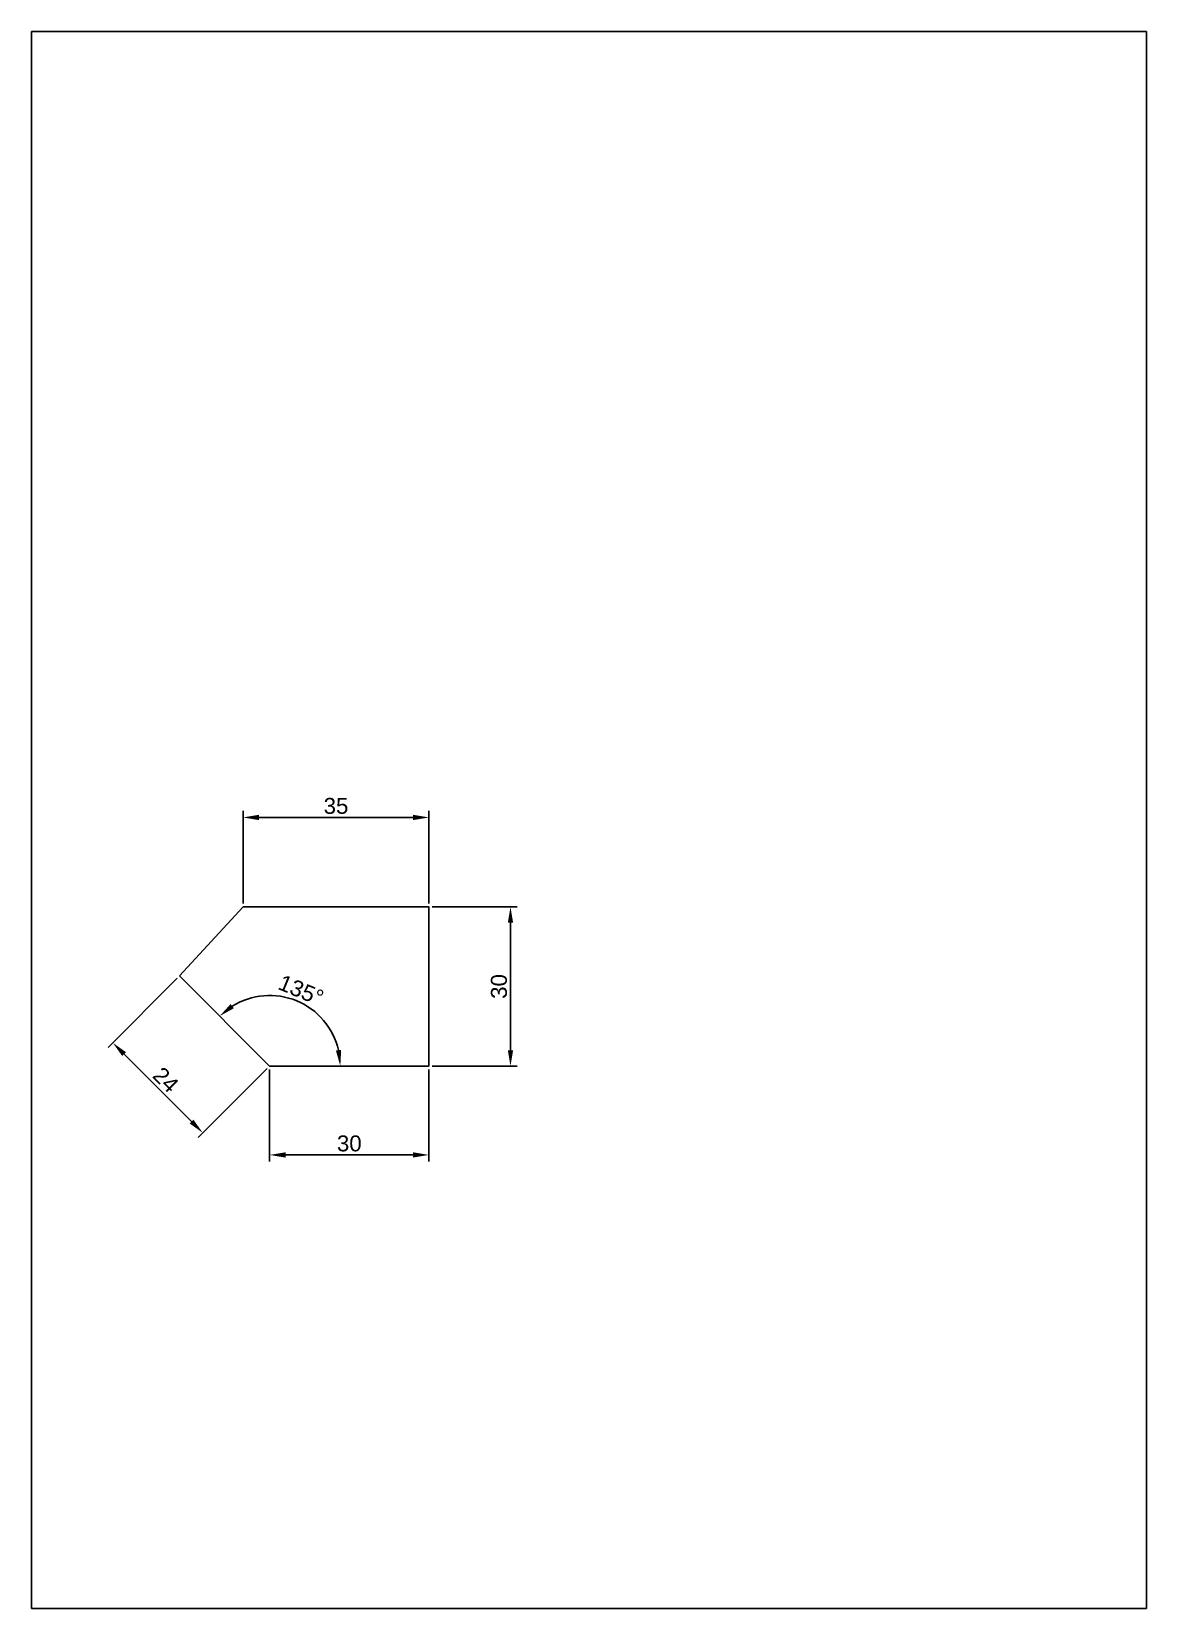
# Model space of a CAD drawing. Header units: millimetres. Extents: x 0 to 210, y 0 to 297.
import ezdxf

# ---------------------------------------------------------------- set-up
doc = ezdxf.new("R2010")
doc.units = ezdxf.units.MM
doc.styles.get("Standard").update_dxf_attribs({"font": 'arial.ttf'})
doc.dimstyles.new('gaurav', dxfattribs={"dimtxt": 3, "dimasz": 3, "dimexe": 1.25, "dimexo": 0.625, "dimtad": 1, "dimdec": 1, "dimtxsty": 'Standard', "dimcen": 2.5, "dimclrd": 2, "dimclre": 2, "dimclrt": 2, "dimadec": 0, "dimazin": 0, "dimtfac": 1, "dimtdec": 1, "dimtmove": 0, "dimatfit": 3, "dimfxl": 1, "dimarcsym": 0})

# ---------------------------------------------------------------- blocks, each defined once
blk = doc.blocks.new('*D1')
at = {"color": 2, "lineweight": -2, "transparency": 16777216}
for p, q in [((39.85, 132.78), (39.85, 150.23)), ((42.85, 148.98), (71.85, 148.98)), ((74.85, 132.78), (74.85, 150.23))]:
    blk.add_line(p, q, dxfattribs=at)
at = {"color": 2, "transparency": 16777216}
for points in [[(42.85, 149.48), (42.85, 148.48), (39.85, 148.98)], [(71.85, 149.48), (71.85, 148.48), (74.85, 148.98)]]:
    blk.add_solid(points, dxfattribs=at)
at = {"layer": 'Defpoints', "color": 0, "transparency": 16777216}
for p in [(74.85, 148.98), (39.85, 132.15), (74.85, 132.15)]:
    blk.add_point(p, dxfattribs=at)
at = {"color": 2, "transparency": 16777216, "insert": (57.35, 151.14), "char_height": 3, "attachment_point": 5}
blk.add_mtext('35', dxfattribs=at)
blk = doc.blocks.new('*D2')
at = {"color": 2, "lineweight": -2, "transparency": 16777216}
for p, q in [((75.48, 132.15), (91.46, 132.15)), ((90.21, 129.15), (90.21, 105.15)), ((75.48, 102.15), (91.46, 102.15))]:
    blk.add_line(p, q, dxfattribs=at)
at = {"color": 2, "transparency": 16777216}
for points in [[(89.71, 129.15), (90.71, 129.15), (90.21, 132.15)], [(89.71, 105.15), (90.71, 105.15), (90.21, 102.15)]]:
    blk.add_solid(points, dxfattribs=at)
at = {"layer": 'Defpoints', "color": 0, "transparency": 16777216}
for p in [(74.85, 132.15), (74.85, 102.15), (90.21, 102.15)]:
    blk.add_point(p, dxfattribs=at)
at = {"color": 2, "transparency": 16777216, "insert": (88.05, 117.15), "char_height": 3, "attachment_point": 5, "rotation": 90}
blk.add_mtext('30', dxfattribs=at)
blk = doc.blocks.new('*D3')
at = {"color": 2, "lineweight": -2, "transparency": 16777216}
for p, q in [((44.85, 101.53), (44.85, 84.17)), ((74.85, 101.53), (74.85, 84.17)), ((47.85, 85.42), (71.85, 85.42))]:
    blk.add_line(p, q, dxfattribs=at)
at = {"color": 2, "transparency": 16777216}
for points in [[(47.85, 85.92), (47.85, 84.92), (44.85, 85.42)], [(71.85, 85.92), (71.85, 84.92), (74.85, 85.42)]]:
    blk.add_solid(points, dxfattribs=at)
at = {"layer": 'Defpoints', "color": 0, "transparency": 16777216}
for p in [(44.85, 102.15), (74.85, 102.15), (74.85, 85.42)]:
    blk.add_point(p, dxfattribs=at)
at = {"color": 2, "transparency": 16777216, "insert": (59.85, 87.57), "char_height": 3, "attachment_point": 5}
blk.add_mtext('30', dxfattribs=at)
blk = doc.blocks.new('*D4')
at = {"color": 2, "lineweight": -2, "transparency": 16777216}
for p, q in [((27.44, 118.68), (14.42, 105.66)), ((30.15, 91.7), (17.42, 104.42)), ((44.41, 101.71), (31.39, 88.69))]:
    blk.add_line(p, q, dxfattribs=at)
at = {"color": 2, "transparency": 16777216}
for points in [[(17.78, 104.78), (17.07, 104.07), (15.3, 106.54)], [(30.5, 92.05), (29.8, 91.34), (32.27, 89.57)]]:
    blk.add_solid(points, dxfattribs=at)
at = {"layer": 'Defpoints', "color": 0, "transparency": 16777216}
for p in [(27.88, 119.13), (15.3, 106.54), (44.85, 102.15)]:
    blk.add_point(p, dxfattribs=at)
at = {"color": 2, "transparency": 16777216, "insert": (25.29, 99.57), "char_height": 3, "attachment_point": 5, "rotation": 315}
blk.add_mtext('24', dxfattribs=at)
blk = doc.blocks.new('*D5')
at = {"color": 2, "lineweight": -2, "transparency": 16777216}
blk.add_arc((44.85, 102.15), 13.31, 12.943, 122.057, dxfattribs=at)
at = {"color": 2, "transparency": 16777216}
for points in [[(38.1, 113.04), (37.48, 113.83), (35.44, 111.57)], [(58.32, 105.19), (57.33, 105.08), (58.16, 102.15)]]:
    blk.add_solid(points, dxfattribs=at)
at = {"layer": 'Defpoints', "color": 0, "transparency": 16777216}
for p in [(27.88, 119.13), (54.26, 111.57), (44.85, 102.15), (44.85, 102.15), (74.85, 102.15)]:
    blk.add_point(p, dxfattribs=at)
at = {"color": 2, "transparency": 16777216, "insert": (50.77, 116.44), "char_height": 3, "attachment_point": 5, "rotation": 337.5}
blk.add_mtext('135°', dxfattribs=at)

msp = doc.modelspace()

# ---------------------------------------------------------------- linework, layer by layer
for p, q in [((27.88, 119.13), (39.85, 132.15)), ((74.85, 132.15), (39.85, 132.15)), ((74.85, 102.15), (74.85, 132.15)), ((44.85, 102.15), (27.88, 119.13)), ((44.85, 102.15), (74.85, 102.15))]:
    msp.add_line(p, q)
msp.add_lwpolyline([(0, 0), (0, 297), (210, 297), (210, 0), (0, 0)], close=True)

# ---------------------------------------------------------------- dimensions: what is measured, and where the dimension line sits
at = {"color": 2}
dim = msp.add_linear_dim(base=(74.85, 148.98), p1=(39.85, 132.15), p2=(74.85, 132.15), dimstyle='gaurav', dxfattribs=at)
dim.commit()
dim.dimension.update_dxf_attribs({"geometry": '*D1', "text_midpoint": (57.35, 151.14)})
dim = msp.add_linear_dim(base=(90.21, 102.15), p1=(74.85, 132.15), p2=(74.85, 102.15), angle=90, dimstyle='gaurav')
dim.commit()
dim.dimension.update_dxf_attribs({"geometry": '*D2', "text_midpoint": (88.05, 117.15)})
dim = msp.add_aligned_dim(p1=(44.85, 102.15), p2=(27.88, 119.13), distance=17.79, dimstyle='gaurav')
dim.commit()
dim.dimension.update_dxf_attribs({"geometry": '*D4', "text_midpoint": (25.29, 99.57)})
dim = msp.add_angular_dim_2l(base=(54.26, 111.57), line1=((44.85, 102.15), (27.88, 119.13)), line2=((44.85, 102.15), (74.85, 102.15)), dimstyle='gaurav')
dim.commit()
dim.dimension.update_dxf_attribs({"geometry": '*D5', "text_midpoint": (50.77, 116.44)})
dim = msp.add_linear_dim(base=(74.85, 85.42), p1=(44.85, 102.15), p2=(74.85, 102.15), dimstyle='gaurav')
dim.commit()
dim.dimension.update_dxf_attribs({"geometry": '*D3', "text_midpoint": (59.85, 87.57)})

doc.saveas('drawing.dxf')
